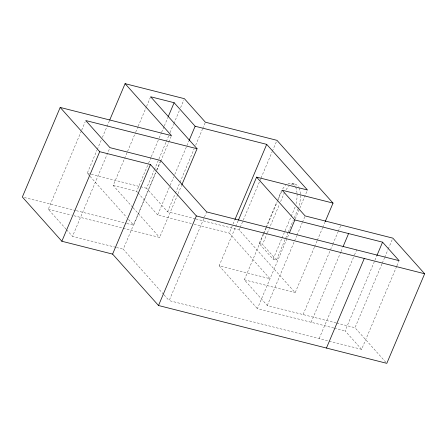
<?xml version="1.0" encoding="UTF-8"?>
<svg xmlns="http://www.w3.org/2000/svg" width="447" height="447" viewBox="0 0 447 447"><rect width="100%" height="100%" fill="white"/><g stroke="black" fill="none" stroke-linecap="round" stroke-linejoin="round"><path stroke-width="0.34" stroke-dasharray="2.23 1.68" d="M66.106 229.182L48.287 209.235L81.41 130.826M81.684 130.183L85.209 121.824M89.568 175.833L87.249 173.235L96.977 150.203M97.245 149.566L101.301 139.967M102.38 137.408L109.409 120.768M115.807 247.314L72.498 236.346L109.968 147.65M132.681 207.285L113.186 185.46L127.3 152.036M127.574 151.393L135.447 132.753M135.72 132.111L137.888 126.97M138.162 126.328L146.309 107.045M146.577 106.403L150.65 96.764M137.57 192.428L136.653 191.405L148.331 163.77M148.6 163.127L151.041 157.338M151.315 156.696L158.92 138.699M159.188 138.056L161.361 132.915M161.63 132.273L164.077 126.49M164.345 125.847L167.876 117.494M195.244 218.795L167.558 211.783L146.549 188.26L154.12 170.346M154.388 169.704L166.01 142.191M166.278 141.554L168.715 135.793M170.061 132.591L173.576 124.277M173.849 123.635L179.253 110.839M180.605 107.638L183.846 99.96M163.591 294.372L123.249 249.202L156.372 170.788M156.64 170.145L160.713 160.507M126.914 223.5L133.664 225.21L155.824 172.743M156.903 170.184L160.417 161.864M160.691 161.227L168.525 142.671M168.798 142.029L171.229 136.274M191.422 223.483L157.662 214.929L169.882 186.008M170.156 185.365L173.682 177.006M174.771 174.436L188.885 141.017M167.558 211.783L175.129 193.869M175.397 193.227L179.722 182.991M179.99 182.354L194.048 149.08M195.669 145.241L202.424 129.244M202.698 128.607L205.128 122.847M123.171 228.205L159.601 237.43L177.789 194.367M178.062 193.724L181.588 185.371M396.64 266.446L361.617 349.353L169.156 300.602L206.62 211.906M238.145 220.824L219.142 265.814L269.994 278.693L229.238 233.06L232.764 224.701M233.038 224.059L234.664 220.203M314.375 247.247L295.188 292.679L239.134 229.914L239.944 227.992M240.212 227.355L259.673 181.286M259.942 180.644L260.752 178.727M261.026 178.085L272.106 151.851M272.374 151.215L276.43 141.615M288.08 232.518L276.464 260.009L273.111 259.159L259.171 243.548L263.222 233.96M263.49 233.317L265.652 228.205M265.92 227.568L276.727 201.994M277.805 199.435L281.314 191.126A19.495 9.275 -75.8 0 1 285.678 185.388M336.127 322.941L267.289 305.502L244.33 279.794L263.523 234.368M263.791 233.731L266.228 227.97M266.496 227.327L277.308 201.737M277.576 201.094L281.901 190.858M276.464 260.009L262.529 244.397L267.116 233.53M267.39 232.893L279.269 204.76M280.621 201.563L284.404 192.612M273.111 259.159L281.75 238.698M282.023 238.061L290.936 216.963M291.204 216.32L295.255 206.732M288.349 231.876L293.21 220.371M294.288 217.812L298.339 208.224M333.78 327.997L257.394 308.648L289.159 233.451M295.243 218.918L307.458 189.997M267.289 305.502L294.316 241.52M294.59 240.877L296.752 235.759M297.02 235.122L302.155 222.964M302.423 222.321L304.86 216.566M314.643 246.61L317.079 240.849M317.348 240.212L322.483 228.054M322.756 227.417L324.919 222.293M303.105 314.576L332.568 244.833M332.836 244.191L337.971 232.038M338.245 231.395L340.675 225.64M311.129 322.259L340.72 252.203M340.994 251.56L342.62 247.705M319.169 338.602L354.192 255.69M354.46 255.047L356.633 249.907M361.617 349.353L345.101 330.864L374.698 260.808M374.966 260.165L376.866 255.667M385.89 362.305L354.996 327.718L382.029 263.736M382.297 263.093L384.459 257.975M384.727 257.338L387.974 249.661M388.242 249.018L392.298 239.419M396.914 265.803L399.082 260.657M292.405 183.527L295.763 184.376M87.249 173.235L90.618 174.09M91.289 174.263L146.549 188.26M113.186 185.46L136.653 191.405M195.92 218.969L239.134 229.914M194.127 224.165L229.238 233.06M259.171 243.548L262.529 244.397M24.373 197.524L75.644 210.515M76.32 210.682L126.238 223.327M48.287 209.235L71.224 215.046M73.923 215.728L122.495 228.031M244.33 279.794L295.188 292.679M116.483 247.487L123.249 249.202M336.803 323.108L354.996 327.718M334.445 328.165L345.101 330.864M219.142 265.814L257.394 308.648M138.022 192.936L157.662 214.929M133.145 207.805L159.601 237.43M90.031 176.358L126.697 217.415M128.557 219.494L133.664 225.21M164.055 294.891L169.156 300.602M66.564 229.697L72.498 236.346M291.377 184.639A19.495 9.275 -75.8 0 1 298.339 186.762M298.998 188.003A19.495 9.275 -75.8 0 1 300.418 194.763M300.445 195.423A19.495 9.275 -75.8 0 1 298.613 207.581M286.041 189.735A19.495 9.275 -75.8 0 1 289.036 186.243M288.019 183.784A19.495 9.275 -75.8 0 1 294.986 185.913M295.646 187.153A19.495 9.275 -75.8 0 1 296.97 192.623M297.065 193.914A19.495 9.275 -75.8 0 1 296.098 203.642"/><path stroke-width="0.67" d="M109.677 120.131L125.087 83.662L171.503 135.631L60.189 107.436L22.35 197.015L61.859 241.251L112.605 254.108L158.517 305.513L386.811 363.338L424.65 273.765L392.835 238.139L305.128 215.923L282.169 190.221L333.026 203.1L325.187 221.656M61.859 241.251L99.698 151.678L60.189 107.436M168.15 116.851L174.123 102.709L150.65 96.764L197.066 148.734L181.862 184.728M112.605 254.108L150.443 164.53L99.698 151.678M189.159 140.375L195.132 126.233L174.123 102.709M158.517 305.513L196.356 215.935L150.443 164.53M234.938 219.561L266.703 144.364L195.132 126.233M238.413 220.181L256.606 177.118L307.458 189.997L266.703 144.364M289.433 232.803L294.864 219.952L256.606 177.118M343.167 246.414L348.593 233.563M326.444 348.051L364.283 258.472M376.866 255.667L382.571 242.168L294.864 219.952M125.087 83.662L184.387 98.681L205.397 122.21L276.972 140.336L333.026 203.1M197.066 148.734L85.757 120.539L109.968 147.65L160.713 160.507L206.62 211.906L399.082 260.657L382.571 242.168M196.356 215.935L424.65 273.765"/></g></svg>
